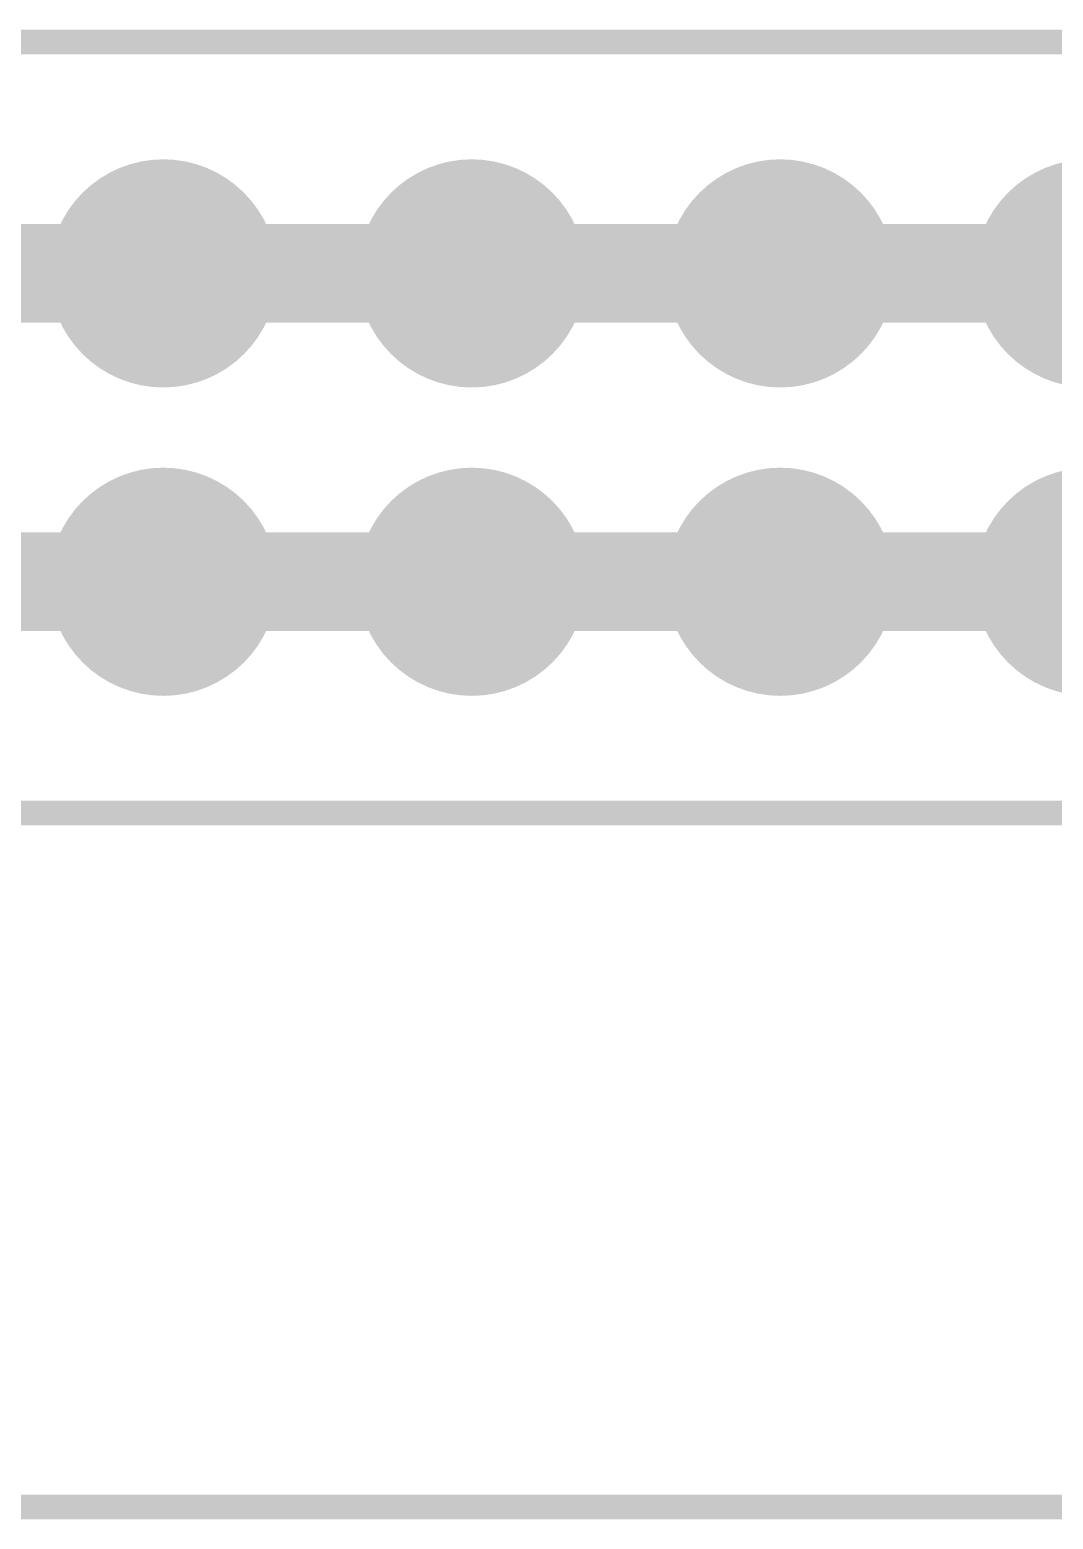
# Model space of a CAD drawing. Extents: x -0.1 to 94.1, y -0.1 to 63.6.
# Drawn here: x 58.59 to 67.02, y -0.1 to 12.17 of the extents above; entities that cross this region are included whole.
import ezdxf

# ---------------------------------------------------------------- set-up
doc = ezdxf.new("R2010")
doc.units = 0
for name, color, linetype in [('16', 132, 'CONTINUOUS'), ('17', 110, 'CONTINUOUS'), ('20', 53, 'CONTINUOUS'), ('21', 41, 'CONTINUOUS'), ('22', 40, 'CONTINUOUS'), ('51', 53, 'CONTINUOUS')]:
    doc.layers.add(name, color=color, linetype=linetype)

# ---------------------------------------------------------------- blocks, each defined once
blk = doc.blocks.new('RECT')
blk.add_solid([(-0.5, -0.5), (0.5, -0.5), (-0.5, 0.5), (0.5, 0.5)])
blk = doc.blocks.new('ROUNDP')
at = {"const_width": 0.5}
blk.add_lwpolyline([(0, -0.25, 1), (0, 0.25, 1), (0, -0.25)], format="xyb", dxfattribs=at)

msp = doc.modelspace()

# ---------------------------------------------------------------- linework, layer by layer
at = {"layer": '16', "const_width": 0.8128}
for points in [[(59.69, 10.16), (57.15, 10.16)], [(62.23, 10.16), (59.69, 10.16)], [(64.77, 10.16), (62.23, 10.16)], [(67.31, 10.16), (64.77, 10.16)], [(69.85, 10.16), (67.31, 10.16)], [(57.15, 7.62), (59.69, 7.62)], [(59.69, 7.62), (62.23, 7.62)], [(62.23, 7.62), (64.77, 7.62)], [(64.77, 7.62), (67.31, 7.62)], [(67.31, 7.62), (69.85, 7.62)]]:
    msp.add_lwpolyline(points, dxfattribs=at)
at = {"layer": '16', "const_width": 0.4064}
for points in [[(59.69, 10.3632, 1), (59.69, 9.9568)], [(59.69, 9.9568, 1), (59.69, 10.3632)], [(62.23, 10.3632, 1), (62.23, 9.9568)], [(62.23, 9.9568, 1), (62.23, 10.3632)], [(64.77, 10.3632, 1), (64.77, 9.9568)], [(64.77, 9.9568, 1), (64.77, 10.3632)], [(67.31, 10.3632, 1), (67.31, 9.9568)], [(59.69, 7.8232, 1), (59.69, 7.4168)], [(59.69, 7.4168, 1), (59.69, 7.8232)], [(62.23, 7.8232, 1), (62.23, 7.4168)], [(62.23, 7.4168, 1), (62.23, 7.8232)], [(64.77, 7.8232, 1), (64.77, 7.4168)], [(64.77, 7.4168, 1), (64.77, 7.8232)], [(67.31, 7.8232, 1), (67.31, 7.4168)]]:
    msp.add_lwpolyline(points, format="xyb", dxfattribs=at)
at = {"layer": '20', "const_width": 0.2032}
msp.add_lwpolyline([(2.3221, 0), (91.6579, 0)], dxfattribs=at)
at = {"layer": '21', "const_width": 0.2032}
for points in [[(11.43, 12.065), (82.55, 12.065)], [(11.43, 5.715), (82.55, 5.715)]]:
    msp.add_lwpolyline(points, dxfattribs=at)
at = {"layer": '22', "const_width": 0.2032}
for points in [[(11.43, 12.065), (82.55, 12.065)], [(11.43, 5.715), (82.55, 5.715)]]:
    msp.add_lwpolyline(points, dxfattribs=at)

# ---------------------------------------------------------------- block references
at = {"layer": '17', "xscale": 1.8796, "yscale": 1.8796, "rotation": 90}
for p in [(59.69, 10.16), (59.69, 10.16), (62.23, 10.16), (62.23, 10.16), (64.77, 10.16), (64.77, 10.16), (67.31, 10.16), (67.31, 10.16), (59.69, 7.62), (59.69, 7.62), (62.23, 7.62), (62.23, 7.62), (64.77, 7.62), (64.77, 7.62), (67.31, 7.62), (67.31, 7.62)]:
    msp.add_blockref('ROUNDP', p, dxfattribs=at)
at = {"layer": '51', "xscale": 0.508, "yscale": 0.508}
for p in [(59.69, 10.16), (62.23, 10.16), (64.77, 10.16), (59.69, 7.62), (62.23, 7.62), (64.77, 7.62)]:
    msp.add_blockref('RECT', p, dxfattribs=at)

doc.saveas('drawing.dxf')
